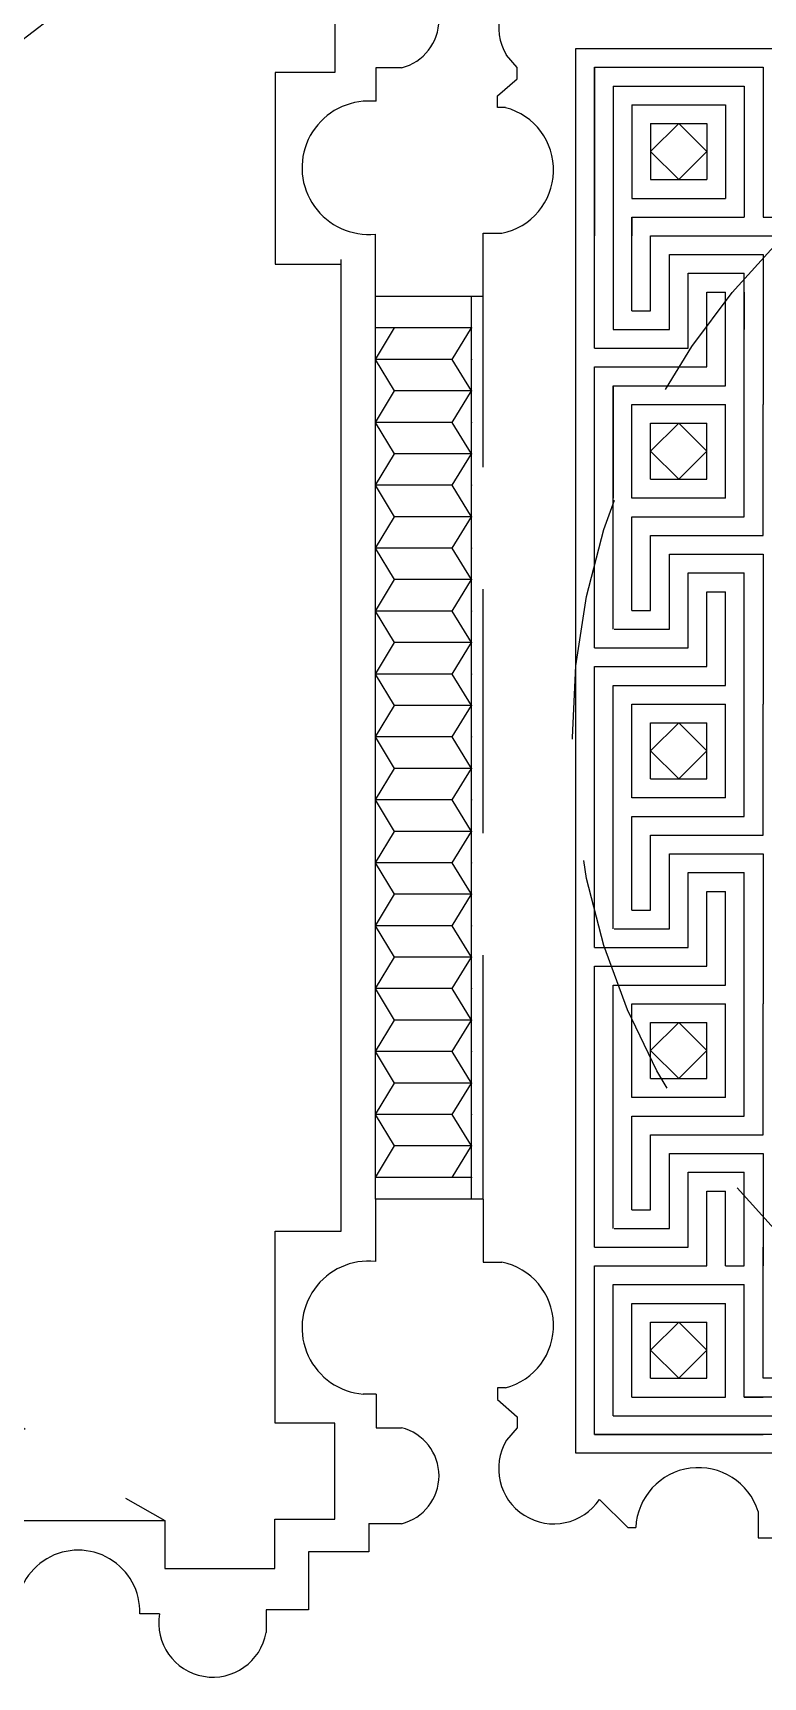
# Model space of a CAD drawing. Header units: metres. Extents: x 225 to 336, y 133 to 179.
# Drawn here: x 283.39 to 290.99, y 146.35 to 163.47 of the extents above; entities that cross this region are included whole.
import ezdxf

# ---------------------------------------------------------------- set-up
doc = ezdxf.new("R2010")
doc.units = ezdxf.units.M
doc.linetypes.add('DASHED', pattern=[19.05, 12.7, -6.35])
for name, color, linetype in [('ceco.net 202 Il Redentore', 7, 'Continuous'), ('ceco.net Il Redentore LINES PROJECTED', 241, 'DASHED'), ('ceco.net Il Redentore WALLS CUT', 150, 'Continuous')]:
    doc.layers.add(name, color=color, linetype=linetype)

# ---------------------------------------------------------------- blocks, each defined once
blk = doc.blocks.new('A$C5E4D315C')
at = {"ltscale": 0.2}
for p, q in [((-15.195, 2.562), (-0.57, 2.562)), ((-15.195, -12.062), (-15.195, 2.562)), ((-15.195, 2.562), (-13.245, 2.562)), ((-15.195, -12.062), (-15.195, 2.562)), ((-15, 2.367), (-13.245, 2.367)), ((-15, 2.367), (-15, 0.612)), ((-15, 2.367), (-13.245, 2.367)), ((-15, -0.558), (-15, 2.367)), ((-13.245, 2.367), (-13.245, 0.807)), ((-15, 2.172), (-15, 0.612)), ((-14.805, 2.172), (-13.44, 2.172)), ((-14.805, 2.172), (-14.805, 0.807)), ((-14.805, 2.172), (-13.44, 2.172)), ((-14.805, 2.172), (-14.805, 0.807)), ((-13.44, 2.172), (-13.44, 0.807)), ((-13.44, 2.172), (-13.44, 0.807)), ((-14.61, 1.977), (-13.635, 1.977)), ((-14.61, 1.977), (-14.61, 1.002)), ((-14.61, 1.977), (-13.635, 1.977)), ((-14.61, 1.977), (-14.61, 1.002)), ((-13.635, 1.977), (-13.635, 1.002)), ((-13.635, 1.977), (-13.635, 1.002)), ((-14.415, 1.782), (-13.83, 1.782)), ((-14.415, 1.782), (-14.415, 1.197)), ((-14.415, 1.49), (-14.122, 1.782)), ((-14.415, 1.782), (-13.83, 1.782)), ((-14.122, 1.782), (-14.415, 1.49)), ((-14.415, 1.782), (-14.415, 1.197)), ((-14.122, 1.782), (-13.83, 1.49)), ((-13.83, 1.49), (-14.122, 1.782)), ((-13.83, 1.782), (-13.83, 1.197)), ((-13.83, 1.782), (-13.83, 1.197)), ((-14.122, 1.197), (-14.415, 1.49)), ((-14.415, 1.49), (-14.122, 1.197)), ((-13.83, 1.49), (-14.122, 1.197)), ((-14.122, 1.197), (-13.83, 1.49)), ((-14.415, 1.197), (-13.83, 1.197)), ((-14.415, 1.197), (-13.83, 1.197)), ((-14.61, 1.002), (-13.635, 1.002)), ((-14.61, 1.002), (-13.635, 1.002)), ((-14.805, 0.807), (-14.805, 0.612)), ((-14.805, 0.807), (-14.805, -0.363)), ((-14.61, 0.807), (-13.44, 0.807)), ((-14.61, 0.807), (-14.61, 0.612)), ((-14.61, 0.807), (-13.44, 0.807)), ((-14.61, -0.168), (-14.61, 0.807)), ((-13.245, 0.807), (-13.05, 0.807)), ((-14.415, 0.612), (-13.245, 0.612)), ((-14.415, 0.612), (-13.05, 0.612)), ((-14.415, -0.168), (-14.415, 0.612)), ((-14.22, 0.417), (-13.245, 0.417)), ((-14.22, -0.363), (-14.22, 0.417)), ((-13.382, 0.417), (-13.245, 0.417)), ((-13.245, 0.417), (-13.245, -1.143)), ((-14.025, 0.222), (-13.44, 0.222)), ((-14.025, -0.558), (-14.025, 0.222)), ((-13.44, -1.143), (-13.44, 0.222)), ((-13.83, -0.753), (-13.83, 0.027)), ((-13.83, 0.027), (-13.635, 0.027)), ((-13.635, -0.948), (-13.635, 0.027)), ((-13.44, 0.027), (-13.44, -0.363)), ((-14.61, -0.168), (-14.415, -0.168)), ((-14.805, -0.363), (-14.22, -0.363)), ((-15, -0.558), (-14.025, -0.558)), ((-14.795, -0.558), (-14.22, -0.558)), ((-15, -0.753), (-13.83, -0.753)), ((-15, -3.678), (-15, -0.753)), ((-14.415, -0.753), (-13.83, -0.753)), ((-14.805, -0.948), (-13.635, -0.948)), ((-14.805, -0.948), (-14.025, -0.948)), ((-14.805, -0.948), (-14.805, -2.118)), ((-14.805, -1.143), (-14.805, -0.948)), ((-14.805, -3.483), (-14.805, -1.143)), ((-14.61, -1.143), (-13.635, -1.143)), ((-14.61, -2.118), (-14.61, -1.143)), ((-13.635, -2.118), (-13.635, -1.143)), ((-13.44, -2.313), (-13.44, -1.143)), ((-13.245, -2.508), (-13.245, -1.143)), ((-14.415, -1.338), (-13.83, -1.338)), ((-14.415, -1.923), (-14.415, -1.338)), ((-14.415, -1.63), (-14.122, -1.338)), ((-14.122, -1.338), (-13.83, -1.63)), ((-13.83, -1.923), (-13.83, -1.338)), ((-14.122, -1.923), (-14.415, -1.63)), ((-13.83, -1.63), (-14.122, -1.923)), ((-14.415, -1.923), (-13.83, -1.923)), ((-13.635, -2.118), (-14.61, -2.118)), ((-14.61, -2.313), (-13.44, -2.313)), ((-14.61, -3.288), (-14.61, -2.313)), ((-14.415, -2.508), (-13.44, -2.508)), ((-14.415, -2.508), (-13.245, -2.508)), ((-14.415, -3.288), (-14.415, -2.508)), ((-14.22, -2.703), (-13.245, -2.703)), ((-14.22, -3.483), (-14.22, -2.703)), ((-13.245, -2.703), (-13.245, -4.263)), ((-14.025, -3.678), (-14.025, -2.898)), ((-14.025, -2.898), (-13.44, -2.898)), ((-13.44, -3.873), (-13.44, -2.898)), ((-13.44, -4.263), (-13.44, -2.898)), ((-13.83, -3.093), (-13.635, -3.093)), ((-13.83, -3.873), (-13.83, -3.093)), ((-13.635, -4.068), (-13.635, -3.093)), ((-14.61, -3.288), (-14.415, -3.288)), ((-14.795, -3.483), (-14.22, -3.483)), ((-14.795, -3.483), (-14.22, -3.483)), ((-15, -3.678), (-14.025, -3.678)), ((-15, -3.873), (-13.83, -3.873)), ((-15, -6.798), (-15, -3.873)), ((-14.805, -4.068), (-13.635, -4.068)), ((-14.805, -4.068), (-14.025, -4.068)), ((-14.805, -4.263), (-14.805, -4.068)), ((-14.805, -6.603), (-14.805, -4.263)), ((-14.61, -4.263), (-13.635, -4.263)), ((-14.61, -5.238), (-14.61, -4.263)), ((-13.635, -5.238), (-13.635, -4.263)), ((-13.44, -5.433), (-13.44, -4.263)), ((-13.245, -5.628), (-13.245, -4.263)), ((-14.415, -4.458), (-13.83, -4.458)), ((-14.415, -4.75), (-14.122, -4.458)), ((-14.415, -5.043), (-14.415, -4.458)), ((-14.122, -4.458), (-13.83, -4.75)), ((-13.83, -5.043), (-13.83, -4.458)), ((-14.122, -5.043), (-14.415, -4.75)), ((-13.83, -4.75), (-14.122, -5.043)), ((-14.415, -5.043), (-13.83, -5.043)), ((-13.635, -5.238), (-14.61, -5.238)), ((-14.61, -5.433), (-13.44, -5.433)), ((-14.61, -6.408), (-14.61, -5.433)), ((-14.415, -5.628), (-13.44, -5.628)), ((-14.415, -5.628), (-13.245, -5.628)), ((-14.415, -6.408), (-14.415, -5.628)), ((-14.22, -5.823), (-13.245, -5.823)), ((-14.22, -6.603), (-14.22, -5.823)), ((-13.245, -5.823), (-13.245, -7.383)), ((-14.025, -6.798), (-14.025, -6.018)), ((-14.025, -6.018), (-13.44, -6.018)), ((-13.44, -6.993), (-13.44, -6.018)), ((-13.44, -7.383), (-13.44, -6.018)), ((-13.83, -6.993), (-13.83, -6.213)), ((-13.83, -6.798), (-13.83, -6.213)), ((-13.83, -6.213), (-13.635, -6.213)), ((-13.83, -6.213), (-13.635, -6.213)), ((-13.635, -6.993), (-13.635, -6.213)), ((-13.635, -6.798), (-13.635, -6.213)), ((-14.61, -6.408), (-14.415, -6.408)), ((-14.795, -6.603), (-14.22, -6.603)), ((-14.795, -6.603), (-14.22, -6.603)), ((-15, -6.798), (-14.025, -6.798)), ((-13.83, -6.993), (-13.83, -6.798)), ((-13.635, -7.188), (-13.635, -6.798)), ((-15, -6.993), (-13.83, -6.993)), ((-15, -9.917), (-15, -6.993)), ((-14.805, -7.188), (-14.025, -7.188)), ((-14.805, -7.188), (-13.635, -7.188)), ((-14.805, -7.383), (-14.805, -7.188)), ((-14.805, -9.722), (-14.805, -7.383)), ((-14.61, -7.383), (-13.635, -7.383)), ((-14.61, -8.358), (-14.61, -7.383)), ((-13.635, -8.358), (-13.635, -7.383)), ((-13.44, -8.553), (-13.44, -7.383)), ((-13.245, -8.748), (-13.245, -7.383)), ((-14.415, -7.578), (-13.83, -7.578)), ((-14.415, -7.87), (-14.122, -7.578)), ((-14.415, -8.163), (-14.415, -7.578)), ((-14.122, -7.578), (-13.83, -7.87)), ((-13.83, -8.163), (-13.83, -7.578)), ((-14.122, -8.163), (-14.415, -7.87)), ((-13.83, -7.87), (-14.122, -8.163)), ((-14.415, -8.163), (-13.83, -8.163)), ((-13.635, -8.358), (-14.61, -8.358)), ((-14.61, -8.553), (-13.44, -8.553)), ((-14.61, -9.528), (-14.61, -8.553)), ((-14.415, -8.748), (-13.245, -8.748)), ((-14.415, -8.748), (-13.44, -8.748)), ((-14.415, -9.528), (-14.415, -8.748)), ((-14.22, -8.943), (-13.245, -8.943)), ((-14.22, -9.722), (-14.22, -8.943)), ((-13.245, -8.943), (-13.245, -10.113)), ((-14.025, -9.917), (-14.025, -9.138)), ((-14.025, -9.138), (-13.44, -9.138)), ((-13.44, -10.113), (-13.44, -9.138)), ((-13.83, -10.113), (-13.83, -9.333)), ((-13.83, -9.333), (-13.635, -9.333)), ((-13.635, -10.113), (-13.635, -9.333)), ((-14.61, -9.528), (-14.415, -9.528)), ((-14.795, -9.722), (-14.22, -9.722)), ((-14.795, -9.722), (-14.22, -9.722)), ((-15, -9.917), (-14.025, -9.917)), ((-13.44, -10.113), (-13.44, -9.917)), ((-13.245, -11.282), (-13.245, -9.917)), ((-15.195, -12.062), (-15.195, -10.113)), ((-15, -10.113), (-13.83, -10.113)), ((-15, -10.113), (-13.83, -10.113)), ((-15, -11.867), (-15, -10.113)), ((-15, -11.867), (-15, -10.113)), ((-13.635, -10.113), (-13.44, -10.113)), ((-13.635, -10.113), (-13.44, -10.113)), ((-13.245, -11.282), (-13.245, -10.113)), ((-14.805, -10.307), (-13.44, -10.307)), ((-14.805, -10.307), (-13.44, -10.307)), ((-14.805, -11.672), (-14.805, -10.307)), ((-14.805, -11.672), (-14.805, -10.307)), ((-13.44, -11.478), (-13.44, -10.307)), ((-13.44, -11.478), (-13.44, -10.307)), ((-14.61, -10.503), (-13.635, -10.503)), ((-14.61, -10.503), (-13.635, -10.503)), ((-14.61, -11.478), (-14.61, -10.503)), ((-14.61, -11.478), (-14.61, -10.503)), ((-13.635, -11.478), (-13.635, -10.503)), ((-13.635, -11.478), (-13.635, -10.503)), ((-14.415, -10.698), (-13.83, -10.698)), ((-14.415, -10.698), (-13.83, -10.698)), ((-14.415, -10.99), (-14.122, -10.698)), ((-14.122, -10.698), (-14.415, -10.99)), ((-14.415, -11.282), (-14.415, -10.698)), ((-14.415, -11.282), (-14.415, -10.698)), ((-14.122, -10.698), (-13.83, -10.99)), ((-13.83, -10.99), (-14.122, -10.698)), ((-13.83, -11.282), (-13.83, -10.698)), ((-13.83, -11.282), (-13.83, -10.698)), ((-14.122, -11.282), (-14.415, -10.99)), ((-14.415, -10.99), (-14.122, -11.282)), ((-13.83, -10.99), (-14.122, -11.282)), ((-14.122, -11.282), (-13.83, -10.99)), ((-14.415, -11.282), (-13.83, -11.282)), ((-14.415, -11.282), (-13.83, -11.282)), ((-12.465, -11.282), (-13.245, -11.282)), ((-14.61, -11.478), (-13.635, -11.478)), ((-14.61, -11.478), (-13.635, -11.478)), ((-13.44, -11.478), (-13.245, -11.478)), ((-12.465, -11.478), (-13.44, -11.478)), ((-14.805, -11.672), (-13.44, -11.672)), ((-14.805, -11.672), (-13.44, -11.672)), ((-13.44, -11.672), (-13.245, -11.672)), ((-13.44, -11.672), (-12.27, -11.672)), ((-12.075, -11.867), (-15, -11.867)), ((-15, -11.867), (-13.245, -11.867)), ((-14.805, -11.867), (-13.245, -11.867)), ((-0.57, -12.062), (-15.195, -12.062)), ((-0.57, -12.062), (-15.195, -12.062))]:
    blk.add_line(p, q, dxfattribs=at)
blk = doc.blocks.new('A$C51142B54')
at = {"ltscale": 0.2}
for p, q in [((0, 0), (0, 9.397)), ((1, 0), (1, 9.397)), ((0, 8.742), (0.2, 9.069)), ((1, 9.069), (0, 9.069)), ((0.8, 8.742), (1, 9.069)), ((0.2, 8.414), (0, 8.742)), ((0.8, 8.742), (0, 8.742)), ((1, 8.414), (0.8, 8.742)), ((0, 8.086), (0.2, 8.414)), ((1, 8.414), (0.2, 8.414)), ((0.8, 8.086), (1, 8.414)), ((0.2, 7.759), (0, 8.086)), ((0.8, 8.086), (0, 8.086)), ((1, 7.759), (0.8, 8.086)), ((0, 7.431), (0.2, 7.759)), ((1, 7.759), (0.2, 7.759)), ((0.8, 7.431), (1, 7.759)), ((0.2, 7.104), (0, 7.431)), ((0, 7.431), (0, 7.431)), ((0.8, 7.431), (0, 7.431)), ((1, 7.104), (0.8, 7.431)), ((0, 6.776), (0.2, 7.104)), ((1, 7.104), (0.2, 7.104)), ((0.8, 6.776), (1, 7.104)), ((0.2, 6.449), (0, 6.776)), ((0.8, 6.776), (0, 6.776)), ((1, 6.449), (0.8, 6.776)), ((0, 6.121), (0.2, 6.449)), ((1, 6.449), (0.2, 6.449)), ((0.8, 6.121), (1, 6.449)), ((0.2, 5.793), (0, 6.121)), ((0.8, 6.121), (0, 6.121)), ((1, 5.793), (0.8, 6.121)), ((0, 5.466), (0.2, 5.793)), ((1, 5.793), (0.2, 5.793)), ((0.8, 5.466), (1, 5.793)), ((0.2, 5.138), (0, 5.466)), ((0.8, 5.466), (0, 5.466)), ((1, 5.138), (0.8, 5.466)), ((0, 4.811), (0.2, 5.138)), ((1, 5.138), (0.2, 5.138)), ((0.8, 4.811), (1, 5.138)), ((0.2, 4.483), (0, 4.811)), ((0.8, 4.811), (0, 4.811)), ((1, 4.483), (0.8, 4.811)), ((0, 4.155), (0.2, 4.483)), ((1, 4.483), (0.2, 4.483)), ((0.8, 4.155), (1, 4.483)), ((0.2, 3.828), (0, 4.155)), ((0.8, 4.155), (0, 4.155)), ((1, 3.828), (0.8, 4.155)), ((0, 3.5), (0.2, 3.828)), ((1, 3.828), (0.2, 3.828)), ((0.8, 3.5), (1, 3.828)), ((0.2, 3.173), (0, 3.5)), ((0.8, 3.5), (0, 3.5)), ((1, 3.173), (0.8, 3.5)), ((0, 2.845), (0.2, 3.173)), ((1, 3.173), (0.2, 3.173)), ((0.8, 2.845), (1, 3.173)), ((0.2, 2.517), (0, 2.845)), ((0.8, 2.845), (0, 2.845)), ((1, 2.517), (0.8, 2.845)), ((0, 2.19), (0.2, 2.517)), ((1, 2.517), (0.2, 2.517)), ((0.8, 2.19), (1, 2.517)), ((0.2, 1.862), (0, 2.19)), ((0.8, 2.19), (0, 2.19)), ((1, 1.862), (0.8, 2.19)), ((0, 1.535), (0.2, 1.862)), ((1, 1.862), (0.2, 1.862)), ((0.8, 1.535), (1, 1.862)), ((0.2, 1.207), (0, 1.535)), ((0.8, 1.535), (0, 1.535)), ((1, 1.207), (0.8, 1.535)), ((0, 0.88), (0.2, 1.207)), ((1, 1.207), (0.2, 1.207)), ((0.8, 0.88), (1, 1.207)), ((0.2, 0.552), (0, 0.88)), ((0.8, 0.88), (0, 0.88)), ((1, 0.552), (0.8, 0.88)), ((0, 0.224), (0.2, 0.552)), ((1, 0.552), (0.2, 0.552)), ((0.8, 0.224), (1, 0.552)), ((1, 0.224), (0, 0.224))]:
    blk.add_line(p, q, dxfattribs=at)
for p in [(1, 9.069), (1, 8.742), (1, 8.414), (1, 8.086), (1, 7.759), (1, 7.431), (1, 7.104), (1, 6.776), (1, 6.449), (1, 6.121), (1, 5.793), (1, 5.466), (1, 5.138), (1, 4.811), (1, 4.483), (1, 4.155), (1, 3.828), (1, 3.5), (1, 3.173), (1, 2.845), (1, 2.517), (1, 2.19), (1, 1.862), (1, 1.535), (1, 1.207), (1, 0.88), (1, 0.552), (1, 0.224)]:
    blk.add_point(p)

msp = doc.modelspace()

# ---------------------------------------------------------------- linework, layer by layer
at = {"layer": 'ceco.net Il Redentore LINES PROJECTED', "ltscale": 0.2}
for p, q in [((286.954, 151.327), (286.954, 160.724)), ((288.075, 151.327), (288.075, 160.724))]:
    msp.add_line(p, q, dxfattribs=at)
msp.add_circle((296.288, 156.132), 7.284, dxfattribs=at)
msp.add_arc((289.059, 156.174), 9.251, 121.4053, 242.3264, dxfattribs=at)
at = {"layer": 'ceco.net Il Redentore WALLS CUT'}
for p, q in [((286.531, 164.056), (286.531, 163.057)), ((288.43, 163.106), (288.319, 163.236)), ((286.531, 163.057), (285.909, 163.057)), ((285.909, 163.057), (285.909, 161.059)), ((286.961, 162.756), (286.961, 163.106)), ((286.961, 163.106), (287.226, 163.106)), ((288.226, 162.813), (288.43, 162.991)), ((288.43, 162.991), (288.43, 163.106)), ((288.226, 162.69), (288.226, 162.813)), ((286.961, 162.756), (286.828, 162.756)), ((288.308, 162.69), (288.226, 162.69)), ((286.954, 160.724), (286.954, 161.374)), ((288.075, 160.724), (288.075, 161.382)), ((288.075, 161.382), (288.27, 161.382)), ((286.599, 150.992), (286.599, 161.11)), ((285.909, 161.059), (286.599, 161.059)), ((288.075, 160.724), (286.954, 160.724)), ((288.075, 151.327), (286.954, 151.327)), ((286.954, 151.327), (286.954, 150.678)), ((288.075, 151.327), (288.075, 150.669)), ((285.909, 148.994), (285.909, 150.992)), ((285.909, 150.992), (286.599, 150.992)), ((288.075, 150.669), (288.27, 150.669)), ((286.961, 149.295), (286.828, 149.295)), ((286.961, 149.295), (286.961, 148.945)), ((288.308, 149.361), (288.226, 149.361)), ((288.226, 149.361), (288.226, 149.238)), ((288.226, 149.238), (288.43, 149.06)), ((286.531, 148.994), (285.909, 148.994)), ((286.531, 147.995), (286.531, 148.994)), ((286.961, 148.945), (287.226, 148.945)), ((288.43, 148.945), (288.319, 148.815)), ((288.43, 149.06), (288.43, 148.945)), ((289.288, 148.2), (289.58, 147.908)), ((283.031, 147.981), (284.762, 147.981)), ((284.762, 147.981), (284.762, 147.48)), ((285.908, 147.48), (285.908, 147.995)), ((285.908, 147.995), (286.531, 147.995)), ((286.887, 147.947), (287.226, 147.947)), ((286.887, 147.947), (286.887, 147.653)), ((289.58, 147.908), (289.664, 147.908)), ((290.938, 148.075), (290.938, 147.798)), ((290.938, 147.798), (291.612, 147.798)), ((286.887, 147.653), (286.256, 147.653)), ((286.256, 147.653), (286.256, 147.048)), ((284.762, 147.48), (285.908, 147.48)), ((284.707, 147.008), (284.501, 147.008)), ((286.256, 147.048), (285.816, 147.048)), ((285.816, 147.048), (285.816, 146.815))]:
    msp.add_line(p, q, dxfattribs=at)
for centre, radius, start, end in [((287.101, 163.605), 0.515, 284.0602, 75.9398), ((288.811, 163.532), 0.574, 33.8251, 211.0212), ((286.884, 162.064), 0.694, 94.6131, 275.7893), ((288.136, 162.04), 0.672, 281.5608, 75.1284), ((286.884, 149.987), 0.694, 84.2107, 265.3869), ((288.136, 150.011), 0.672, 284.8716, 78.4392), ((287.101, 148.446), 0.515, 284.0602, 75.9398), ((288.811, 148.519), 0.574, 148.9788, 326.1749), ((290.316, 147.878), 0.652, 17.5691, 177.4035), ((283.86, 147.029), 0.642, 358.1277, 181.8723), ((285.262, 146.912), 0.563, 170.1394, 350.0849)]:
    msp.add_arc(centre, radius, start, end, dxfattribs=at)

# ---------------------------------------------------------------- block references
at = {"layer": 'ceco.net 202 Il Redentore'}
for name, p in [('A$C5E4D315C', (304.234, 160.743)), ('A$C51142B54', (286.954, 151.327))]:
    msp.add_blockref(name, p, dxfattribs=at)

doc.saveas('drawing.dxf')
